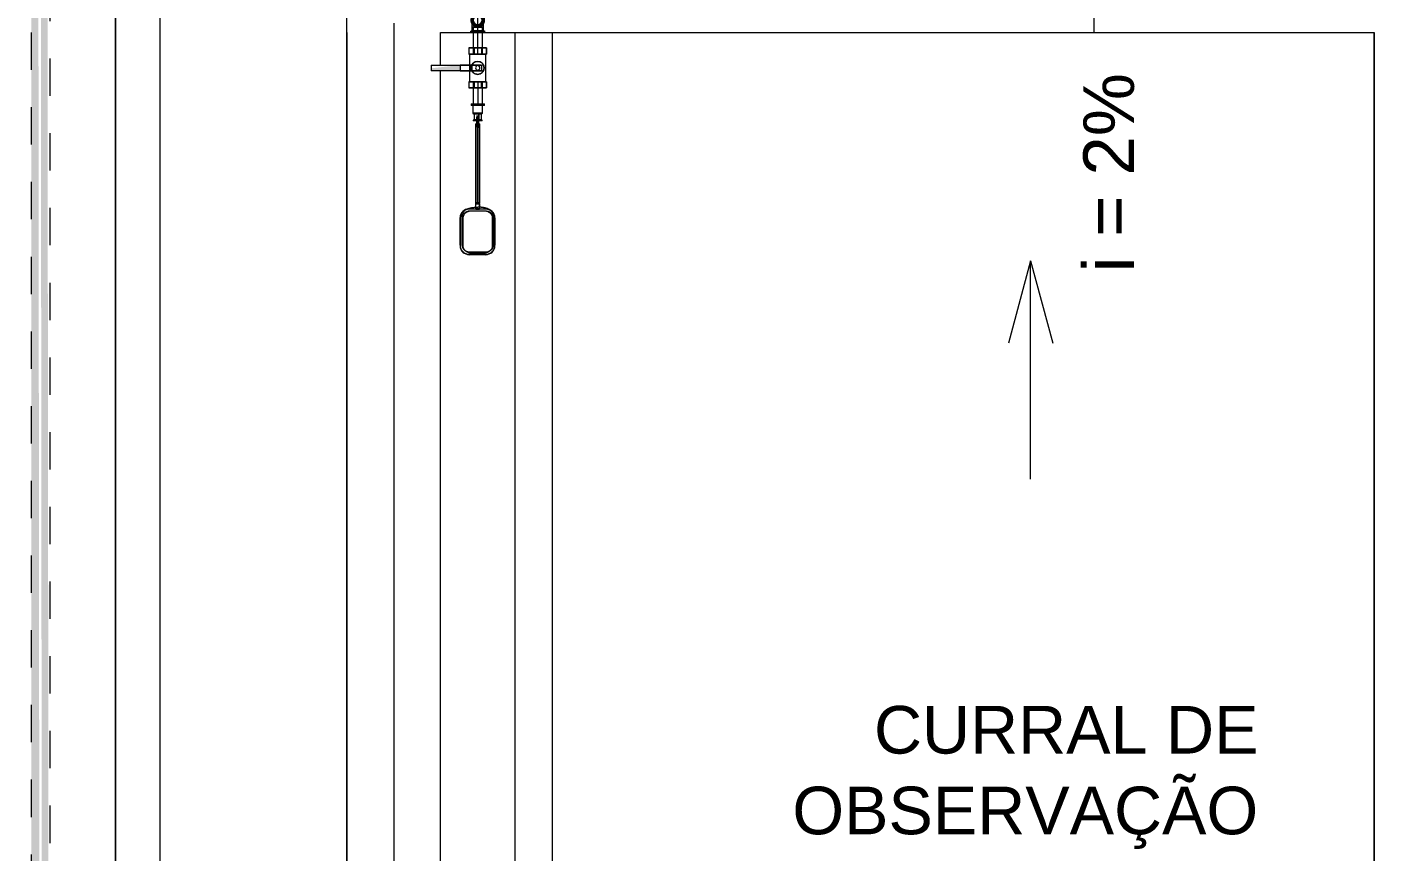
# Model space of a CAD drawing. Header units: metres. Extents: x 5 to 242, y -3 to 162.
# Drawn here: x 153.202 to 156.821, y 101.021 to 103.229 of the extents above; entities that cross this region are included whole.
import ezdxf

# ---------------------------------------------------------------- set-up
doc = ezdxf.new("R2010")
doc.units = ezdxf.units.M
doc.linetypes.add('Aligning Line', pattern=[0.012, 0.006, -0.006])
doc.linetypes.add('IMPORT-Dashed _3_', pattern=[0.75, 0.5, -0.25])
doc.layers.add('1053_ARQ_BASE_MATADOURO_dwg', color=7, linetype='Continuous', lineweight=5, true_color=0x767676)
for name, color, linetype, lineweight in [('A-PROJEÇÃO', 7, 'IMPORT-Dashed _3_', 15), ('A-TEXTO1', 7, 'Continuous', 5), ('A-VISTA01', 7, 'Continuous', 20), ('A-VISTA03', 7, 'Continuous', 9), ('A-VISTA04', 7, 'Continuous', 5), ('A-VISTA06', 7, 'Continuous', 5), ('P-PIPE', 7, 'Continuous', 5), ('P-PIPE-CNTR', 7, 'Continuous', 5), ('P-SANR-FIXT', 7, 'Continuous', 5)]:
    doc.layers.add(name, color=color, linetype=linetype, lineweight=lineweight)
doc.styles.add('Arial_2', font='arial.ttf', dxfattribs={"height": 0.1275})
doc.styles.add('Arial_4', font='arial.ttf', dxfattribs={"height": 0.136})

# ---------------------------------------------------------------- blocks, each defined once
blk = doc.blocks.new('RES_Torneira de Boia haste ABS Fortlev - RES_Torneira de Boia haste ABS Fortlev-V72-TÉRREO 1_20')
at = {"layer": 'P-SANR-FIXT', "color": 9, "true_color": 0xc0c0c0}
for p, q in [((-0.0178, 0), (-0.0178, -0.0049)), ((0.0178, -0.0049), (0.0178, 0)), ((-0.0178, 0), (0.0178, 0)), ((-0.0178, 0), (0.0178, 0)), ((0.0178, -0.0049), (-0.0178, -0.0049)), ((0.0178, -0.0049), (-0.0178, -0.0049)), ((-0.0128, -0.0049), (-0.0128, -0.025)), ((0.0128, -0.0049), (-0.0128, -0.0049)), ((0.0128, -0.0049), (-0.0128, -0.0049)), ((-0.0128, -0.025), (-0.01, -0.0278)), ((0.0128, -0.025), (-0.0128, -0.025)), ((0.0128, -0.025), (-0.0128, -0.025)), ((-0.01, -0.0278), (-0.01, -0.0433)), ((0.01, -0.0278), (-0.01, -0.0278)), ((0.01, -0.0278), (-0.01, -0.0278)), ((-0.0025, -0.0317), (-0.0025, -0.0359)), ((-0.0025, -0.0332), (-0.0025, -0.0536)), ((-0.0025, -0.0585), (-0.0025, -0.0359)), ((0.0022, -0.0302), (0.0022, -0.0406)), ((0.0022, -0.0302), (0.0022, -0.0308)), ((0.0022, -0.0308), (0.0022, -0.0352)), ((0.0022, -0.0359), (0.0022, -0.0317)), ((0.0022, -0.0352), (0.0022, -0.0332)), ((0.0022, -0.0401), (0.0022, -0.0352)), ((0.0022, -0.0536), (0.0022, -0.0352)), ((0.0022, -0.0359), (0.0022, -0.0403)), ((0.004, -0.0407), (0.004, -0.0302)), ((0.004, -0.0308), (0.004, -0.0302)), ((0.004, -0.0401), (0.004, -0.0308)), ((0.01, -0.0278), (0.0128, -0.025)), ((0.01, -0.0433), (0.01, -0.0278)), ((0.0128, -0.025), (0.0128, -0.0049)), ((-0.01, -0.0433), (-0.0119, -0.0438)), ((-0.0119, -0.0438), (-0.0119, -0.0461)), ((0.0119, -0.0438), (-0.0119, -0.0438)), ((0.0119, -0.0438), (-0.0119, -0.0438)), ((0.0119, -0.0461), (-0.0119, -0.0461)), ((0.0119, -0.0461), (-0.0119, -0.0461)), ((0.01, -0.0433), (-0.01, -0.0433)), ((0.01, -0.0433), (-0.01, -0.0433)), ((-0.0048, -0.0539), (-0.0048, -0.0541)), ((-0.0025, -0.0539), (-0.0048, -0.0539)), ((-0.0048, -0.2664), (-0.0048, -0.0539)), ((-0.0048, -0.0541), (-0.0025, -0.0541)), ((-0.0048, -0.2666), (-0.0048, -0.0541)), ((-0.0025, -0.0536), (-0.0025, -0.0624)), ((-0.0025, -0.0624), (-0.0025, -0.0539)), ((-0.0025, -0.0539), (-0.0025, -0.0541)), ((-0.0025, -0.0541), (-0.0025, -0.0626)), ((-0.0025, -0.0585), (-0.0025, -0.0625)), ((-0.0005, -0.0624), (-0.0025, -0.0624)), ((-0.0025, -0.0626), (-0.0005, -0.0626)), ((0.0005, -0.0597), (-0.0005, -0.0597)), ((-0.0005, -0.0597), (-0.0005, -0.0624)), ((-0.0005, -0.2653), (-0.0005, -0.0597)), ((-0.0005, -0.061), (-0.0005, -0.0626)), ((-0.0005, -0.061), (0.0005, -0.061)), ((-0.0005, -0.2677), (-0.0005, -0.061)), ((-0.0005, -0.2664), (-0.0005, -0.0624)), ((-0.0005, -0.2666), (-0.0005, -0.0626)), ((0.0005, -0.0624), (0.0005, -0.0597)), ((0.0005, -0.2653), (0.0005, -0.0597)), ((0.0005, -0.0626), (0.0005, -0.061)), ((0.0005, -0.2677), (0.0005, -0.061)), ((0.0022, -0.0624), (0.0005, -0.0624)), ((0.0005, -0.2664), (0.0005, -0.0624)), ((0.0005, -0.0626), (0.0022, -0.0626)), ((0.0005, -0.2666), (0.0005, -0.0626)), ((0.0022, -0.0403), (0.0022, -0.0401)), ((0.0022, -0.0403), (0.0022, -0.0406)), ((0.0022, -0.0403), (0.0022, -0.0585)), ((0.0022, -0.0541), (0.0022, -0.0539)), ((0.0048, -0.0539), (0.0022, -0.0539)), ((0.0022, -0.0626), (0.0022, -0.0541)), ((0.0022, -0.0541), (0.0048, -0.0541)), ((0.0022, -0.0625), (0.0022, -0.0585)), ((0.004, -0.0407), (0.004, -0.0401)), ((0.0048, -0.0541), (0.0048, -0.0539)), ((0.0048, -0.2666), (0.0048, -0.0541)), ((0.0119, -0.0438), (0.01, -0.0433)), ((0.0119, -0.0461), (0.0119, -0.0438)), ((-0.0229, -0.2815), (-0.0048, -0.2815)), ((-0.0048, -0.2826), (-0.0229, -0.2826)), ((-0.0198, -0.2864), (0, -0.2864)), ((0, -0.2875), (-0.0169, -0.2875)), ((0.0048, -0.2652), (-0.0048, -0.2652)), ((-0.0048, -0.2807), (-0.0048, -0.2652)), ((-0.0005, -0.2666), (-0.0048, -0.2666)), ((-0.0048, -0.2677), (0.0048, -0.2677)), ((-0.0048, -0.2832), (-0.0048, -0.2677)), ((-0.0048, -0.2807), (0.0048, -0.2807)), ((-0.0048, -0.2815), (-0.0048, -0.2807)), ((-0.0048, -0.2815), (0.0048, -0.2815)), ((-0.0048, -0.2826), (-0.0048, -0.2815)), ((0.0048, -0.2826), (-0.0048, -0.2826)), ((-0.0048, -0.2832), (-0.0048, -0.2826)), ((0.0048, -0.2832), (-0.0048, -0.2832)), ((-0.0005, -0.2653), (0.0005, -0.2653)), ((-0.0005, -0.2677), (-0.0005, -0.2666)), ((0.0005, -0.2677), (-0.0005, -0.2677)), ((0, -0.2864), (0.0198, -0.2864)), ((0.0169, -0.2875), (0, -0.2875)), ((0.0048, -0.2666), (0.0005, -0.2666)), ((0.0005, -0.2666), (0.0005, -0.2677)), ((0.0048, -0.2807), (0.0048, -0.2666)), ((0.0048, -0.2677), (0.0048, -0.2832)), ((0.0048, -0.2807), (0.0048, -0.2815)), ((0.0048, -0.2815), (0.0209, -0.2815)), ((0.0048, -0.2815), (0.0048, -0.2826)), ((0.0209, -0.2826), (0.0048, -0.2826)), ((0.0048, -0.2826), (0.0048, -0.2832)), ((-0.0472, -0.305), (-0.0472, -0.3061)), ((-0.0472, -0.3791), (-0.0472, -0.305)), ((-0.0472, -0.3061), (-0.0472, -0.3802)), ((-0.0427, -0.3029), (-0.0427, -0.3756)), ((-0.0412, -0.3785), (-0.0412, -0.3057)), ((-0.0403, -0.3126), (-0.0403, -0.3777)), ((-0.0403, -0.3779), (-0.0403, -0.3128)), ((-0.0399, -0.3068), (-0.0399, -0.3088)), ((0.0399, -0.3795), (0.0399, -0.3068)), ((0.0412, -0.3057), (0.0412, -0.3785)), ((0.0427, -0.3756), (0.0427, -0.3029)), ((0.0461, -0.3069), (0.0461, -0.3058)), ((0.0461, -0.3058), (0.0461, -0.3788)), ((0.0461, -0.3798), (0.0461, -0.3069)), ((0, -0.3978), (-0.0198, -0.3978)), ((0.0198, -0.3978), (0, -0.3978)), ((0.0209, -0.4031), (-0.0225, -0.4031)), ((-0.0225, -0.4041), (0.0209, -0.4041)), ((-0.0169, -0.3988), (0, -0.3988)), ((0, -0.3988), (0.0169, -0.3988))]:
    blk.add_line(p, q, dxfattribs=at)
at = {"layer": 'P-SANR-FIXT', "color": 254, "true_color": 0xd3d3d3}
for p, q in [((0.0022, -0.0624), (0.0022, -0.0536)), ((0.0022, -0.0539), (0.0022, -0.0624)), ((0.0048, -0.0541), (0.0048, -0.2664)), ((-0.0048, -0.2652), (-0.0048, -0.2677)), ((-0.0048, -0.2666), (-0.0048, -0.2664)), ((-0.0048, -0.2664), (-0.0005, -0.2664)), ((-0.0005, -0.2664), (-0.0005, -0.2653)), ((0.0005, -0.2653), (0.0005, -0.2664)), ((0.0005, -0.2664), (0.0048, -0.2664))]:
    blk.add_line(p, q, dxfattribs=at)
at = {"layer": 'P-SANR-FIXT', "color": 254, "true_color": 0xe0e0e0}
for p, q in [((0.0048, -0.2677), (0.0048, -0.2652)), ((0.0048, -0.2664), (0.0048, -0.2666))]:
    blk.add_line(p, q, dxfattribs=at)
at = {"layer": 'P-SANR-FIXT', "color": 9, "true_color": 0xc0c0c0, "flags": 128}
for points in [[(0.004, -0.0302), (0.0031, -0.0302), (0.0022, -0.0302)], [(0.0022, -0.0406), (0.0031, -0.0407), (0.004, -0.0407)], [(-0.0427, -0.3029), (-0.0424, -0.2996), (-0.0417, -0.2965), (-0.0406, -0.2937), (-0.0393, -0.2914), (-0.038, -0.2894), (-0.0365, -0.2877), (-0.0352, -0.2864), (-0.0338, -0.2853), (-0.0325, -0.2843), (-0.0313, -0.2835), (-0.0301, -0.2829), (-0.029, -0.2823), (-0.0279, -0.2817), (-0.0268, -0.2813), (-0.0258, -0.2809), (-0.0247, -0.2805), (-0.0237, -0.2801), (-0.0227, -0.2798), (-0.0217, -0.2795), (-0.0207, -0.2793), (-0.0196, -0.279), (-0.0186, -0.2788), (-0.0176, -0.2786), (-0.0166, -0.2784), (-0.0155, -0.2782), (-0.0145, -0.278), (-0.0134, -0.2779), (-0.0124, -0.2778), (-0.0113, -0.2776), (-0.0102, -0.2775), (-0.0091, -0.2774), (-0.008, -0.2773), (-0.0069, -0.2772), (-0.0058, -0.2772), (-0.0047, -0.2771), (-0.0036, -0.2771), (-0.0025, -0.277), (-0.0014, -0.277), (-0.0003, -0.277), (0, -0.277)], [(0.0427, -0.3029), (0.0424, -0.2996), (0.0417, -0.2965), (0.0406, -0.2937), (0.0393, -0.2914), (0.038, -0.2894), (0.0365, -0.2877), (0.0352, -0.2864), (0.0338, -0.2853), (0.0325, -0.2843), (0.0313, -0.2835), (0.0301, -0.2829), (0.029, -0.2823), (0.0279, -0.2817), (0.0268, -0.2813), (0.0258, -0.2809), (0.0247, -0.2805), (0.0237, -0.2801), (0.0227, -0.2798), (0.0217, -0.2795), (0.0207, -0.2793), (0.0196, -0.279), (0.0186, -0.2788), (0.0176, -0.2786), (0.0166, -0.2784), (0.0155, -0.2782), (0.0145, -0.278), (0.0134, -0.2779), (0.0124, -0.2778), (0.0113, -0.2776), (0.0102, -0.2775), (0.0091, -0.2774), (0.008, -0.2773), (0.0069, -0.2772), (0.0058, -0.2772), (0.0047, -0.2771), (0.0036, -0.2771), (0.0025, -0.277), (0.0014, -0.277), (0.0003, -0.277), (0, -0.277)], [(-0.0427, -0.3756), (-0.0424, -0.3789), (-0.0417, -0.382), (-0.0406, -0.3848), (-0.0393, -0.3871), (-0.038, -0.3891), (-0.0365, -0.3908), (-0.0352, -0.3921), (-0.034, -0.3931)], [(-0.0291, -0.3962), (-0.028, -0.3967), (-0.0269, -0.3972), (-0.0258, -0.3976), (-0.0248, -0.398), (-0.0238, -0.3983), (-0.0227, -0.3987), (-0.0217, -0.3989), (-0.0207, -0.3992), (-0.0197, -0.3995), (-0.0187, -0.3997), (-0.0176, -0.3999), (-0.0166, -0.4001), (-0.0156, -0.4003), (-0.0145, -0.4004), (-0.0135, -0.4006), (-0.0124, -0.4007), (-0.0113, -0.4009), (-0.0103, -0.401), (-0.0092, -0.4011), (-0.0081, -0.4012), (-0.007, -0.4013), (-0.0059, -0.4013), (-0.0048, -0.4014), (-0.0037, -0.4014), (-0.0026, -0.4015), (-0.0015, -0.4015), (-0.0004, -0.4015), (0, -0.4015)], [(0.0291, -0.3962), (0.028, -0.3967), (0.0269, -0.3972), (0.0258, -0.3976), (0.0248, -0.398), (0.0238, -0.3983), (0.0227, -0.3987), (0.0217, -0.3989), (0.0207, -0.3992), (0.0197, -0.3995), (0.0187, -0.3997), (0.0176, -0.3999), (0.0166, -0.4001), (0.0156, -0.4003), (0.0145, -0.4004), (0.0135, -0.4006), (0.0124, -0.4007), (0.0113, -0.4009), (0.0103, -0.401), (0.0092, -0.4011), (0.0081, -0.4012), (0.007, -0.4013), (0.0059, -0.4013), (0.0048, -0.4014), (0.0037, -0.4014), (0.0026, -0.4015), (0.0015, -0.4015), (0.0004, -0.4015), (0, -0.4015)], [(0.0427, -0.3756), (0.0424, -0.3789), (0.0417, -0.382), (0.0406, -0.3848), (0.0393, -0.3871), (0.038, -0.3891), (0.0365, -0.3908), (0.0352, -0.3921), (0.034, -0.3931)]]:
    blk.add_lwpolyline(points, dxfattribs=at)
at = {"layer": 'P-SANR-FIXT', "color": 9, "true_color": 0xc0c0c0}
for centre, major_axis, start_param, end_param in [((-0.0229, -0.305), (-0.0243, 0), 4.712389, 6.283185), ((-0.0229, -0.3061), (-0.0243, 0), 4.712389, 6.283185), ((0.0209, -0.3058), (0.0252, 0), 0, 1.570796), ((0.0209, -0.3069), (0.0252, 0), 0, 1.570796), ((-0.0162, -0.3128), (-0.0241, 0), 6.10878, 6.283185), ((-0.0225, -0.3791), (0.0248, 0), 3.141593, 4.712389), ((-0.0225, -0.3802), (0.0248, 0), 3.141593, 4.712389), ((-0.0206, -0.3779), (0.0197, 0), 3.141593, 3.414756), ((0.0209, -0.3788), (-0.0252, 0), 1.570796, 3.141593), ((0.0209, -0.3798), (-0.0252, 0), 1.570796, 3.141593)]:
    blk.add_ellipse(centre, major_axis=major_axis, ratio=0.965926, start_param=start_param, end_param=end_param, dxfattribs=at)
for points, knots in [([(-0.0412, -0.3057), (-0.0412, -0.3034), (-0.0403, -0.299), (-0.0371, -0.2937), (-0.033, -0.2902), (-0.0289, -0.288), (-0.0244, -0.2867), (-0.0214, -0.2864), (-0.0198, -0.2864)], [-1, -1, -1, -1, -0.785714, -0.571429, -0.428571, -0.285714, -0.142857, 0, 0, 0, 0]), ([(-0.0169, -0.2875), (-0.0182, -0.2874), (-0.02, -0.2875), (-0.0223, -0.2879), (-0.0241, -0.2883), (-0.0259, -0.2888), (-0.0282, -0.2896), (-0.0305, -0.2908), (-0.0328, -0.2924), (-0.0352, -0.2945), (-0.0376, -0.2977), (-0.0395, -0.3021), (-0.0399, -0.3052), (-0.0399, -0.3068)], [-1, -1, -1, -1, -0.892857, -0.839286, -0.785714, -0.732143, -0.678571, -0.571429, -0.5, -0.428571, -0.285714, -0.142857, 0, 0, 0, 0]), ([(0.0399, -0.3068), (0.0399, -0.3056), (0.0397, -0.3032), (0.0386, -0.2999), (0.0369, -0.2967), (0.0344, -0.2936), (0.0315, -0.2914), (0.0287, -0.2899), (0.0265, -0.2889), (0.0241, -0.2882), (0.021, -0.2876), (0.0186, -0.2874), (0.0169, -0.2875)], [-1, -1, -1, -1, -0.892857, -0.785714, -0.678571, -0.571429, -0.428571, -0.357143, -0.285714, -0.214286, -0.142857, 0, 0, 0, 0]), ([(0.0198, -0.2864), (0.0221, -0.2864), (0.025, -0.2868), (0.0283, -0.2879), (0.0305, -0.2888), (0.0333, -0.2905), (0.0365, -0.2932), (0.0392, -0.297), (0.0408, -0.3012), (0.0412, -0.3042), (0.0412, -0.3057)], [-1, -1, -1, -1, -0.785714, -0.732143, -0.678571, -0.571429, -0.428571, -0.285714, -0.142857, 0, 0, 0, 0]), ([(-0.0198, -0.3978), (-0.0221, -0.3978), (-0.025, -0.3974), (-0.0283, -0.3963), (-0.0305, -0.3954), (-0.0333, -0.3938), (-0.0365, -0.391), (-0.0392, -0.3872), (-0.0408, -0.383), (-0.0412, -0.38), (-0.0412, -0.3785)], [-1, -1, -1, -1, -0.785714, -0.732143, -0.678571, -0.571429, -0.428571, -0.285714, -0.142857, 0, 0, 0, 0]), ([(-0.0395, -0.3831), (-0.0392, -0.3847), (-0.0381, -0.3877), (-0.0352, -0.3918), (-0.032, -0.3945), (-0.0291, -0.3962), (-0.0268, -0.3972), (-0.0244, -0.398), (-0.0211, -0.3987), (-0.0186, -0.3989), (-0.0169, -0.3988)], [-1, -1, -1, -1, -0.833333, -0.666667, -0.5, -0.416667, -0.333333, -0.25, -0.166667, 0, 0, 0, 0]), ([(0.0169, -0.3988), (0.0182, -0.3988), (0.02, -0.3988), (0.0223, -0.3984), (0.0241, -0.398), (0.0259, -0.3975), (0.0282, -0.3967), (0.0305, -0.3955), (0.0328, -0.3939), (0.0352, -0.3918), (0.0376, -0.3886), (0.0395, -0.3842), (0.0399, -0.3811), (0.0399, -0.3795)], [-1, -1, -1, -1, -0.892857, -0.839286, -0.785714, -0.732143, -0.678571, -0.571429, -0.5, -0.428571, -0.285714, -0.142857, 0, 0, 0, 0]), ([(0.0412, -0.3785), (0.0412, -0.3808), (0.0403, -0.3852), (0.0371, -0.3905), (0.033, -0.394), (0.0289, -0.3962), (0.0244, -0.3975), (0.0213, -0.3978), (0.0198, -0.3978)], [-1, -1, -1, -1, -0.785714, -0.571429, -0.428571, -0.285714, -0.142857, 0, 0, 0, 0])]:
    blk.add_open_spline(points, degree=3, knots=knots, dxfattribs=at)
for points in [[(-0.0399, -0.3088), (-0.04, -0.3093), (-0.0402, -0.3105), (-0.0403, -0.3118), (-0.0403, -0.3126)], [(-0.0403, -0.3777), (-0.0403, -0.3779), (-0.0403, -0.3785), (-0.0402, -0.379), (-0.0402, -0.3793)], [(-0.0402, -0.3793), (-0.0402, -0.3799), (-0.04, -0.3812), (-0.0397, -0.3825), (-0.0395, -0.3831)]]:
    blk.add_open_spline(points, degree=3, dxfattribs=at)
blk = doc.blocks.new('Valvula esfera BSP-PN30 - Válvula Esfera BSP - TupyValve - Válvula Esfera BSP TupyValve PN30 Plena-V73-TÉRREO 1_20')
at = {"layer": 'P-PIPE', "true_color": 0x7f7f7f}
blk.add_hatch(color=8, dxfattribs=at).paths.add_polyline_path([(-0.0474, 0.0295), (-0.0474, 0.0445), (-0.125, 0.0358), (-0.125, 0.0295)])
at = {"layer": 'P-PIPE'}
for p, q in [((-0.0099, 0.0905), (-0.0237, 0.0905)), ((-0.0237, 0.0905), (-0.0097, 0.0905)), ((-0.0237, 0.0905), (-0.0237, 0.074)), ((-0.0237, 0.0905), (-0.0237, 0.074)), ((-0.0097, 0.074), (-0.0237, 0.074)), ((-0.0237, 0.074), (-0.0099, 0.074)), ((-0.0218, 0.074), (-0.0218, 0)), ((-0.0218, 0.074), (0.0218, 0.074)), ((-0.0218, 0.074), (0.0218, 0.074)), ((-0.0174, 0.0905), (0.0174, 0.0905)), ((-0.0174, 0.0905), (0.0174, 0.0905)), ((0.0174, 0.074), (-0.0174, 0.074)), ((0.0174, 0.074), (-0.0174, 0.074)), ((0.0097, 0.0905), (-0.0099, 0.0905)), ((-0.0099, 0.0905), (-0.0099, 0.074)), ((-0.0099, 0.074), (0.0097, 0.074)), ((-0.0097, 0.0905), (0.0099, 0.0905)), ((-0.0097, 0.0905), (-0.0097, 0.074)), ((0.0099, 0.074), (-0.0097, 0.074)), ((0.0237, 0.0905), (0.0097, 0.0905)), ((0.0097, 0.0905), (0.0097, 0.074)), ((0.0097, 0.074), (0.0237, 0.074)), ((0.0099, 0.0905), (0.0237, 0.0905)), ((0.0099, 0.0905), (0.0099, 0.074)), ((0.0237, 0.074), (0.0099, 0.074)), ((0.0218, 0), (0.0218, 0.074)), ((0.0237, 0.074), (0.0237, 0.0905)), ((0.0237, 0.0905), (0.0237, 0.074)), ((-0.125, 0.0445), (-0.0474, 0.0445)), ((-0.125, 0.0445), (-0.125, 0.0295)), ((-0.0174, 0.0445), (-0.0474, 0.0445)), ((-0.0474, 0.0445), (-0.0154, 0.0445)), ((-0.0474, 0.0445), (-0.0474, 0.0295)), ((0.01, 0.0445), (-0.0174, 0.0445)), ((-0.0174, 0.0295), (-0.0174, 0.0445)), ((-0.0154, 0.0445), (0.01, 0.0445)), ((-0.0154, 0.0445), (-0.0154, 0.0295)), ((0.01, 0.0445), (0.01, 0.0295)), ((0.01, 0.0445), (0.01, 0.0295)), ((-0.0474, 0.0295), (-0.125, 0.0295)), ((-0.0154, 0.0295), (-0.0474, 0.0295)), ((-0.0474, 0.0295), (-0.0174, 0.0295)), ((-0.0096, 0), (-0.0237, 0)), ((-0.0237, 0), (-0.01, 0)), ((-0.0237, 0), (-0.0237, -0.0165)), ((-0.0237, 0), (-0.0237, -0.0165)), ((0.0218, 0), (-0.0218, 0)), ((0.0218, 0), (-0.0218, 0)), ((-0.0174, 0.0295), (0.01, 0.0295)), ((-0.0174, 0), (0.0174, 0)), ((-0.0174, 0), (0.0174, 0)), ((0.01, 0.0295), (-0.0154, 0.0295)), ((-0.01, 0), (0.0096, 0)), ((-0.01, 0), (-0.01, -0.0165)), ((0.01, 0), (-0.0096, 0)), ((-0.0096, 0), (-0.0096, -0.0165)), ((0.0096, 0), (0.0237, 0)), ((0.0096, 0), (0.0096, -0.0165)), ((0.0237, 0), (0.01, 0)), ((0.01, 0), (0.01, -0.0165)), ((0.0237, -0.0165), (0.0237, 0)), ((0.0237, 0), (0.0237, -0.0165)), ((-0.01, -0.0165), (-0.0237, -0.0165)), ((-0.0237, -0.0165), (-0.0096, -0.0165)), ((0.0174, -0.0165), (-0.0174, -0.0165)), ((0.0174, -0.0165), (-0.0174, -0.0165)), ((0.0096, -0.0165), (-0.01, -0.0165)), ((-0.0096, -0.0165), (0.01, -0.0165)), ((0.0237, -0.0165), (0.0096, -0.0165)), ((0.01, -0.0165), (0.0237, -0.0165))]:
    blk.add_line(p, q, dxfattribs=at)
for centre, radius, start, end in [((-0.0003, 0.037), 0.0174, 360, 180), ((-0.0003, 0.037), 0.0174, 180, 360), ((0, 0.037), 0.006, 0, 180), ((0, 0.037), 0.006, 360, 180), ((0, 0.037), 0.006, 0, 180), ((0, 0.037), 0.006, 0, 180), ((0, 0.037), 0.006, 180, 360), ((0, 0.037), 0.006, 180, 360), ((0, 0.037), 0.006, 180, 360), ((0, 0.037), 0.006, 180, 360)]:
    blk.add_arc(centre, radius, start, end, dxfattribs=at)
for points, knots in [([(-0.0177, 0.037), (-0.0177, 0.0381), (-0.0175, 0.0397), (-0.0171, 0.0415), (-0.0169, 0.0424), (-0.0166, 0.0433), (-0.0161, 0.0445), (-0.0154, 0.0458), (-0.0146, 0.047), (-0.0138, 0.0481), (-0.0128, 0.0492), (-0.0114, 0.0505), (-0.0098, 0.0516), (-0.0081, 0.0526), (-0.0067, 0.0532), (-0.0052, 0.0537), (-0.0032, 0.0542), (-0.001, 0.0544), (0.0011, 0.0543), (0.0032, 0.0541), (0.0053, 0.0535), (0.0072, 0.0527), (0.009, 0.0518), (0.0106, 0.0506), (0.012, 0.0493), (0.013, 0.0482), (0.0139, 0.047), (0.0147, 0.0458), (0.0154, 0.0445), (0.016, 0.0431), (0.0164, 0.0417), (0.0168, 0.0397), (0.017, 0.0381), (0.0171, 0.037)], [0, 0, 0, 0, 0.055556, 0.083333, 0.097222, 0.111111, 0.138889, 0.166667, 0.194444, 0.222222, 0.25, 0.277778, 0.333333, 0.361111, 0.388889, 0.416667, 0.444444, 0.5, 0.527778, 0.555556, 0.611111, 0.638889, 0.666667, 0.722222, 0.75, 0.777778, 0.805556, 0.833333, 0.861111, 0.888889, 0.916667, 0.944444, 1, 1, 1, 1]), ([(0.0171, 0.037), (0.017, 0.0359), (0.0168, 0.0343), (0.0164, 0.0323), (0.016, 0.0309), (0.0154, 0.0295), (0.0147, 0.0282), (0.0139, 0.027), (0.013, 0.0258), (0.012, 0.0247), (0.0106, 0.0234), (0.009, 0.0222), (0.0072, 0.0213), (0.0058, 0.0207), (0.0042, 0.0202), (0.0022, 0.0197), (0.0001, 0.0196), (-0.0021, 0.0197), (-0.0042, 0.02), (-0.0062, 0.0206), (-0.0081, 0.0214), (-0.0098, 0.0224), (-0.0114, 0.0235), (-0.0128, 0.0248), (-0.0138, 0.0259), (-0.0146, 0.027), (-0.0154, 0.0282), (-0.0161, 0.0295), (-0.0166, 0.0307), (-0.0169, 0.0316), (-0.0171, 0.0325), (-0.0175, 0.0343), (-0.0177, 0.0359), (-0.0177, 0.037)], [0, 0, 0, 0, 0.055556, 0.083333, 0.111111, 0.138889, 0.166667, 0.194444, 0.222222, 0.25, 0.277778, 0.333333, 0.361111, 0.388889, 0.416667, 0.444444, 0.5, 0.527778, 0.555556, 0.611111, 0.638889, 0.666667, 0.722222, 0.75, 0.777778, 0.805556, 0.833333, 0.861111, 0.888889, 0.902778, 0.916667, 0.944444, 1, 1, 1, 1])]:
    blk.add_open_spline(points, degree=3, knots=knots, dxfattribs=at)
blk = doc.blocks.new('AÇO_Cotovelo 90 45 - AÇO_Cotovelo 90 45-V74-TÉRREO 1_20')
at = {"layer": 'P-PIPE'}
for p, q in [((141.5436, 103.2287), (141.5436, 103.2142)), ((141.5594, 103.2287), (141.5436, 103.2287)), ((141.5436, 103.2287), (141.5594, 103.2287)), ((141.5436, 103.2142), (141.5594, 103.2142)), ((141.5594, 103.2287), (141.5474, 103.2287)), ((141.5594, 103.2142), (141.5474, 103.2142)), ((141.5715, 103.2287), (141.5594, 103.2287)), ((141.5752, 103.2287), (141.5594, 103.2287)), ((141.5594, 103.2287), (141.5752, 103.2287)), ((141.5594, 103.2142), (141.5752, 103.2142)), ((141.5715, 103.2142), (141.5594, 103.2142)), ((141.5752, 103.2142), (141.5752, 103.2287))]:
    blk.add_line(p, q, dxfattribs=at)
at = {"layer": 'P-PIPE', "flags": 128}
for points in [[(141.5594, 103.2658), (141.5587, 103.2658), (141.5579, 103.2657), (141.5572, 103.2657), (141.5565, 103.2656), (141.5558, 103.2654), (141.5551, 103.2653), (141.5544, 103.2651), (141.5537, 103.2649), (141.553, 103.2646), (141.5523, 103.2643), (141.5516, 103.264), (141.551, 103.2637), (141.5503, 103.2634), (141.5497, 103.263), (141.5491, 103.2626), (141.5485, 103.2622), (141.5479, 103.2617), (141.5473, 103.2612), (141.5468, 103.2607), (141.5463, 103.2602), (141.5458, 103.2597), (141.5453, 103.2591), (141.5448, 103.2586), (141.5444, 103.258), (141.544, 103.2574), (141.5436, 103.2567), (141.5433, 103.2561), (141.5429, 103.2555), (141.5426, 103.2548), (141.5424, 103.2541), (141.5421, 103.2534), (141.5419, 103.2527), (141.5417, 103.252), (141.5415, 103.2513), (141.5414, 103.2506), (141.5413, 103.2499), (141.5412, 103.2491), (141.5411, 103.2484), (141.5411, 103.2477), (141.5411, 103.2469), (141.5412, 103.2462), (141.5412, 103.2455), (141.5413, 103.2448), (141.5414, 103.244), (141.5416, 103.2433), (141.5418, 103.2426), (141.542, 103.2419), (141.5422, 103.2412), (141.5425, 103.2405), (141.5428, 103.2399), (141.5431, 103.2392), (141.5434, 103.2386), (141.5438, 103.2379), (141.5442, 103.2373), (141.5446, 103.2367), (141.5451, 103.2361), (141.5455, 103.2356), (141.546, 103.235), (141.5465, 103.2345), (141.547, 103.234), (141.5476, 103.2335), (141.5482, 103.233), (141.5488, 103.2326), (141.5494, 103.2322), (141.55, 103.2318), (141.5506, 103.2314), (141.5513, 103.2311), (141.5519, 103.2308), (141.5526, 103.2305), (141.5533, 103.2302), (141.554, 103.23), (141.5547, 103.2298), (141.5554, 103.2296), (141.5561, 103.2295), (141.5568, 103.2294), (141.5576, 103.2293), (141.5583, 103.2292), (141.559, 103.2292), (141.5594, 103.2292)], [(141.5594, 103.2342), (141.5589, 103.2342), (141.5583, 103.2342), (141.5578, 103.2343), (141.5573, 103.2344), (141.5568, 103.2344), (141.5562, 103.2346), (141.5557, 103.2347), (141.5552, 103.2349), (141.5547, 103.235), (141.5542, 103.2352), (141.5537, 103.2355), (141.5533, 103.2357), (141.5528, 103.2359), (141.5523, 103.2362), (141.5519, 103.2365), (141.5515, 103.2368), (141.551, 103.2371), (141.5506, 103.2375), (141.5502, 103.2378), (141.5499, 103.2382), (141.5495, 103.2386), (141.5492, 103.239), (141.5488, 103.2394), (141.5485, 103.2399), (141.5482, 103.2403), (141.5479, 103.2408), (141.5477, 103.2412), (141.5474, 103.2417), (141.5472, 103.2422), (141.547, 103.2427), (141.5468, 103.2432), (141.5467, 103.2437), (141.5465, 103.2442), (141.5464, 103.2447), (141.5463, 103.2452), (141.5462, 103.2457), (141.5462, 103.2463), (141.5461, 103.2468), (141.5461, 103.2473), (141.5461, 103.2479), (141.5461, 103.2484), (141.5462, 103.2489), (141.5463, 103.2495), (141.5463, 103.25), (141.5465, 103.2505), (141.5466, 103.251), (141.5467, 103.2515), (141.5469, 103.252), (141.5471, 103.2525), (141.5473, 103.253), (141.5475, 103.2535), (141.5478, 103.254), (141.5481, 103.2544), (141.5484, 103.2549), (141.5487, 103.2553), (141.549, 103.2557), (141.5493, 103.2561), (141.5497, 103.2565), (141.55, 103.2569), (141.5504, 103.2573), (141.5508, 103.2576), (141.5512, 103.258), (141.5517, 103.2583), (141.5521, 103.2586), (141.5526, 103.2589), (141.553, 103.2591), (141.5535, 103.2594), (141.554, 103.2596), (141.5545, 103.2598), (141.555, 103.26), (141.5555, 103.2602), (141.556, 103.2603), (141.5565, 103.2605), (141.557, 103.2606), (141.5575, 103.2607), (141.5581, 103.2607), (141.5586, 103.2608), (141.5591, 103.2608), (141.5594, 103.2608)], [(141.5594, 103.2292), (141.5601, 103.2292), (141.5609, 103.2292), (141.5616, 103.2293), (141.5623, 103.2294), (141.563, 103.2295), (141.5638, 103.2297), (141.5645, 103.2299), (141.5652, 103.2301), (141.5659, 103.2304), (141.5665, 103.2306), (141.5672, 103.2309), (141.5679, 103.2313), (141.5685, 103.2316), (141.5691, 103.232), (141.5697, 103.2324), (141.5703, 103.2328), (141.5709, 103.2333), (141.5715, 103.2337), (141.572, 103.2342), (141.5725, 103.2347), (141.573, 103.2353), (141.5735, 103.2358), (141.574, 103.2364), (141.5744, 103.237), (141.5748, 103.2376), (141.5752, 103.2382), (141.5755, 103.2389), (141.5759, 103.2395), (141.5762, 103.2402), (141.5765, 103.2409), (141.5767, 103.2415), (141.5769, 103.2422), (141.5771, 103.2429), (141.5773, 103.2437), (141.5774, 103.2444), (141.5776, 103.2451), (141.5776, 103.2458), (141.5777, 103.2466), (141.5777, 103.2473), (141.5777, 103.248), (141.5777, 103.2487), (141.5776, 103.2495), (141.5775, 103.2502), (141.5774, 103.2509), (141.5772, 103.2516), (141.577, 103.2524), (141.5768, 103.2531), (141.5766, 103.2537), (141.5763, 103.2544), (141.576, 103.2551), (141.5757, 103.2558), (141.5754, 103.2564), (141.575, 103.257), (141.5746, 103.2577), (141.5742, 103.2583), (141.5738, 103.2588), (141.5733, 103.2594), (141.5728, 103.2599), (141.5723, 103.2605), (141.5718, 103.261), (141.5712, 103.2615), (141.5707, 103.2619), (141.5701, 103.2624), (141.5695, 103.2628), (141.5688, 103.2632), (141.5682, 103.2635), (141.5676, 103.2639), (141.5669, 103.2642), (141.5662, 103.2645), (141.5655, 103.2647), (141.5648, 103.265), (141.5641, 103.2652), (141.5634, 103.2653), (141.5627, 103.2655), (141.562, 103.2656), (141.5613, 103.2657), (141.5605, 103.2657), (141.5598, 103.2658), (141.5594, 103.2658)], [(141.5594, 103.2608), (141.5599, 103.2608), (141.5605, 103.2607), (141.561, 103.2607), (141.5615, 103.2606), (141.5621, 103.2605), (141.5626, 103.2604), (141.5631, 103.2603), (141.5636, 103.2601), (141.5641, 103.2599), (141.5646, 103.2597), (141.5651, 103.2595), (141.5655, 103.2593), (141.566, 103.259), (141.5665, 103.2588), (141.5669, 103.2585), (141.5674, 103.2582), (141.5678, 103.2578), (141.5682, 103.2575), (141.5686, 103.2571), (141.5689, 103.2568), (141.5693, 103.2564), (141.5697, 103.256), (141.57, 103.2555), (141.5703, 103.2551), (141.5706, 103.2547), (141.5709, 103.2542), (141.5711, 103.2538), (141.5714, 103.2533), (141.5716, 103.2528), (141.5718, 103.2523), (141.572, 103.2518), (141.5721, 103.2513), (141.5723, 103.2508), (141.5724, 103.2503), (141.5725, 103.2497), (141.5726, 103.2492), (141.5727, 103.2487), (141.5727, 103.2482), (141.5727, 103.2476), (141.5727, 103.2471), (141.5727, 103.2466), (141.5726, 103.246), (141.5726, 103.2455), (141.5725, 103.245), (141.5724, 103.2445), (141.5722, 103.2439), (141.5721, 103.2434), (141.5719, 103.2429), (141.5717, 103.2424), (141.5715, 103.2419), (141.5713, 103.2415), (141.571, 103.241), (141.5708, 103.2405), (141.5705, 103.2401), (141.5702, 103.2397), (141.5698, 103.2392), (141.5695, 103.2388), (141.5691, 103.2384), (141.5688, 103.238), (141.5684, 103.2377), (141.568, 103.2373), (141.5676, 103.237), (141.5672, 103.2367), (141.5667, 103.2364), (141.5663, 103.2361), (141.5658, 103.2358), (141.5653, 103.2356), (141.5649, 103.2353), (141.5644, 103.2351), (141.5639, 103.235), (141.5634, 103.2348), (141.5628, 103.2346), (141.5623, 103.2345), (141.5618, 103.2344), (141.5613, 103.2343), (141.5608, 103.2343), (141.5602, 103.2342), (141.5597, 103.2342), (141.5594, 103.2342)], [(141.5411, 103.2167), (141.5411, 103.2168), (141.5411, 103.2169), (141.5411, 103.217), (141.5411, 103.2171), (141.5412, 103.2172), (141.5412, 103.2173), (141.5412, 103.2174), (141.5412, 103.2175), (141.5413, 103.2176), (141.5413, 103.2177), (141.5413, 103.2177), (141.5414, 103.2178), (141.5414, 103.2179), (141.5415, 103.218), (141.5415, 103.2181), (141.5416, 103.2182), (141.5417, 103.2183), (141.5417, 103.2183), (141.5418, 103.2184), (141.5419, 103.2185), (141.5419, 103.2185), (141.542, 103.2186), (141.5421, 103.2187), (141.5422, 103.2187), (141.5423, 103.2188), (141.5423, 103.2188), (141.5424, 103.2189), (141.5425, 103.2189), (141.5426, 103.219), (141.5427, 103.219), (141.5428, 103.219), (141.5429, 103.2191), (141.543, 103.2191), (141.5431, 103.2191), (141.5432, 103.2191), (141.5433, 103.2192), (141.5434, 103.2192), (141.5435, 103.2192), (141.5436, 103.2192), (141.5436, 103.2192)], [(141.5436, 103.2142), (141.5435, 103.2142), (141.5434, 103.2142), (141.5433, 103.2142), (141.5432, 103.2142), (141.5431, 103.2142), (141.543, 103.2143), (141.5429, 103.2143), (141.5428, 103.2143), (141.5427, 103.2143), (141.5426, 103.2144), (141.5425, 103.2144), (141.5425, 103.2145), (141.5424, 103.2145), (141.5423, 103.2146), (141.5422, 103.2146), (141.5421, 103.2147), (141.542, 103.2147), (141.542, 103.2148), (141.5419, 103.2149), (141.5418, 103.2149), (141.5417, 103.215), (141.5417, 103.2151), (141.5416, 103.2152), (141.5416, 103.2153), (141.5415, 103.2153), (141.5415, 103.2154), (141.5414, 103.2155), (141.5414, 103.2156), (141.5413, 103.2157), (141.5413, 103.2158), (141.5412, 103.2159), (141.5412, 103.216), (141.5412, 103.2161), (141.5412, 103.2162), (141.5411, 103.2163), (141.5411, 103.2164), (141.5411, 103.2165), (141.5411, 103.2166), (141.5411, 103.2167), (141.5411, 103.2167)], [(141.5436, 103.2475), (141.5436, 103.2474), (141.5436, 103.2473), (141.5436, 103.2472), (141.5436, 103.2471), (141.5436, 103.2469), (141.5436, 103.2468), (141.5436, 103.2465), (141.5436, 103.2463), (141.5436, 103.246), (141.5436, 103.2457), (141.5436, 103.2454), (141.5436, 103.245), (141.5436, 103.2446), (141.5436, 103.2442), (141.5436, 103.2438), (141.5436, 103.2433), (141.5436, 103.2428), (141.5436, 103.2423), (141.5436, 103.2418), (141.5436, 103.2412), (141.5436, 103.2407), (141.5436, 103.2401), (141.5436, 103.2395), (141.5436, 103.2388), (141.5436, 103.2382), (141.5436, 103.2375), (141.5436, 103.2369), (141.5436, 103.2362), (141.5436, 103.2355), (141.5436, 103.2348), (141.5436, 103.2341), (141.5436, 103.2334), (141.5436, 103.2326), (141.5436, 103.2319), (141.5436, 103.2311), (141.5436, 103.2304), (141.5436, 103.2296), (141.5436, 103.2289), (141.5436, 103.2287)], [(141.5594, 103.2192), (141.5588, 103.2192), (141.5581, 103.2192), (141.5575, 103.2192), (141.5569, 103.2192), (141.5563, 103.2192), (141.5557, 103.2192), (141.555, 103.2192), (141.5544, 103.2192), (141.5538, 103.2192), (141.5533, 103.2192), (141.5527, 103.2192), (141.5521, 103.2192), (141.5516, 103.2192), (141.551, 103.2192), (141.5505, 103.2192), (141.55, 103.2192), (141.5495, 103.2192), (141.549, 103.2192), (141.5485, 103.2192), (141.5481, 103.2192), (141.5476, 103.2192), (141.5472, 103.2192), (141.5468, 103.2192), (141.5465, 103.2192), (141.5461, 103.2192), (141.5458, 103.2192), (141.5455, 103.2192), (141.5452, 103.2192), (141.5449, 103.2192), (141.5447, 103.2192), (141.5445, 103.2192), (141.5443, 103.2192), (141.5441, 103.2192), (141.544, 103.2192), (141.5438, 103.2192), (141.5437, 103.2192), (141.5437, 103.2192), (141.5436, 103.2192)], [(141.5436, 103.2192), (141.5437, 103.2192), (141.5437, 103.2192), (141.5438, 103.2192), (141.5439, 103.2192), (141.5441, 103.2192), (141.5442, 103.2192), (141.5444, 103.2192), (141.5446, 103.2192), (141.5449, 103.2192), (141.5451, 103.2192), (141.5454, 103.2192), (141.5457, 103.2192), (141.546, 103.2192), (141.5464, 103.2192), (141.5467, 103.2192), (141.5471, 103.2192), (141.5475, 103.2192), (141.548, 103.2192), (141.5484, 103.2192), (141.5489, 103.2192), (141.5493, 103.2192), (141.5498, 103.2192), (141.5503, 103.2192), (141.5509, 103.2192), (141.5514, 103.2192), (141.552, 103.2192), (141.5525, 103.2192), (141.5531, 103.2192), (141.5537, 103.2192), (141.5543, 103.2192), (141.5549, 103.2192), (141.5555, 103.2192), (141.5561, 103.2192), (141.5567, 103.2192), (141.5573, 103.2192), (141.558, 103.2192), (141.5586, 103.2192), (141.5592, 103.2192), (141.5594, 103.2192)], [(141.5594, 103.2142), (141.5588, 103.2142), (141.5581, 103.2142), (141.5575, 103.2142), (141.5569, 103.2142), (141.5563, 103.2142), (141.5557, 103.2142), (141.555, 103.2142), (141.5544, 103.2142), (141.5538, 103.2142), (141.5533, 103.2142), (141.5527, 103.2142), (141.5521, 103.2142), (141.5516, 103.2142), (141.551, 103.2142), (141.5505, 103.2142), (141.55, 103.2142), (141.5495, 103.2142), (141.549, 103.2142), (141.5485, 103.2142), (141.5481, 103.2142), (141.5476, 103.2142), (141.5472, 103.2142), (141.5468, 103.2142), (141.5465, 103.2142), (141.5461, 103.2142), (141.5458, 103.2142), (141.5455, 103.2142), (141.5452, 103.2142), (141.5449, 103.2142), (141.5447, 103.2142), (141.5445, 103.2142), (141.5443, 103.2142), (141.5441, 103.2142), (141.544, 103.2142), (141.5438, 103.2142), (141.5437, 103.2142), (141.5437, 103.2142), (141.5436, 103.2142)], [(141.5436, 103.2142), (141.5437, 103.2142), (141.5437, 103.2142), (141.5438, 103.2142), (141.5439, 103.2142), (141.5441, 103.2142), (141.5442, 103.2142), (141.5444, 103.2142), (141.5446, 103.2142), (141.5449, 103.2142), (141.5451, 103.2142), (141.5454, 103.2142), (141.5457, 103.2142), (141.546, 103.2142), (141.5464, 103.2142), (141.5467, 103.2142), (141.5471, 103.2142), (141.5475, 103.2142), (141.548, 103.2142), (141.5484, 103.2142), (141.5489, 103.2142), (141.5493, 103.2142), (141.5498, 103.2142), (141.5503, 103.2142), (141.5509, 103.2142), (141.5514, 103.2142), (141.552, 103.2142), (141.5525, 103.2142), (141.5531, 103.2142), (141.5537, 103.2142), (141.5543, 103.2142), (141.5549, 103.2142), (141.5555, 103.2142), (141.5561, 103.2142), (141.5567, 103.2142), (141.5573, 103.2142), (141.558, 103.2142), (141.5586, 103.2142), (141.5592, 103.2142), (141.5594, 103.2142)], [(141.5594, 103.2192), (141.56, 103.2192), (141.5607, 103.2192), (141.5613, 103.2192), (141.5619, 103.2192), (141.5625, 103.2192), (141.5632, 103.2192), (141.5638, 103.2192), (141.5644, 103.2192), (141.565, 103.2192), (141.5656, 103.2192), (141.5661, 103.2192), (141.5667, 103.2192), (141.5673, 103.2192), (141.5678, 103.2192), (141.5683, 103.2192), (141.5688, 103.2192), (141.5693, 103.2192), (141.5698, 103.2192), (141.5703, 103.2192), (141.5707, 103.2192), (141.5712, 103.2192), (141.5716, 103.2192), (141.572, 103.2192), (141.5724, 103.2192), (141.5727, 103.2192), (141.573, 103.2192), (141.5733, 103.2192), (141.5736, 103.2192), (141.5739, 103.2192), (141.5741, 103.2192), (141.5744, 103.2192), (141.5745, 103.2192), (141.5747, 103.2192), (141.5749, 103.2192), (141.575, 103.2192), (141.5751, 103.2192), (141.5751, 103.2192), (141.5752, 103.2192)], [(141.5752, 103.2192), (141.5752, 103.2192), (141.5751, 103.2192), (141.575, 103.2192), (141.5749, 103.2192), (141.5748, 103.2192), (141.5746, 103.2192), (141.5744, 103.2192), (141.5742, 103.2192), (141.574, 103.2192), (141.5737, 103.2192), (141.5734, 103.2192), (141.5731, 103.2192), (141.5728, 103.2192), (141.5724, 103.2192), (141.5721, 103.2192), (141.5717, 103.2192), (141.5713, 103.2192), (141.5709, 103.2192), (141.5704, 103.2192), (141.57, 103.2192), (141.5695, 103.2192), (141.569, 103.2192), (141.5685, 103.2192), (141.5679, 103.2192), (141.5674, 103.2192), (141.5669, 103.2192), (141.5663, 103.2192), (141.5657, 103.2192), (141.5651, 103.2192), (141.5645, 103.2192), (141.5639, 103.2192), (141.5633, 103.2192), (141.5627, 103.2192), (141.5621, 103.2192), (141.5615, 103.2192), (141.5608, 103.2192), (141.5602, 103.2192), (141.5596, 103.2192), (141.5594, 103.2192)], [(141.5594, 103.2142), (141.56, 103.2142), (141.5607, 103.2142), (141.5613, 103.2142), (141.5619, 103.2142), (141.5625, 103.2142), (141.5632, 103.2142), (141.5638, 103.2142), (141.5644, 103.2142), (141.565, 103.2142), (141.5656, 103.2142), (141.5661, 103.2142), (141.5667, 103.2142), (141.5673, 103.2142), (141.5678, 103.2142), (141.5683, 103.2142), (141.5688, 103.2142), (141.5693, 103.2142), (141.5698, 103.2142), (141.5703, 103.2142), (141.5707, 103.2142), (141.5712, 103.2142), (141.5716, 103.2142), (141.572, 103.2142), (141.5724, 103.2142), (141.5727, 103.2142), (141.573, 103.2142), (141.5733, 103.2142), (141.5736, 103.2142), (141.5739, 103.2142), (141.5741, 103.2142), (141.5744, 103.2142), (141.5745, 103.2142), (141.5747, 103.2142), (141.5749, 103.2142), (141.575, 103.2142), (141.5751, 103.2142), (141.5751, 103.2142), (141.5752, 103.2142)], [(141.5752, 103.2142), (141.5752, 103.2142), (141.5751, 103.2142), (141.575, 103.2142), (141.5749, 103.2142), (141.5748, 103.2142), (141.5746, 103.2142), (141.5744, 103.2142), (141.5742, 103.2142), (141.574, 103.2142), (141.5737, 103.2142), (141.5734, 103.2142), (141.5731, 103.2142), (141.5728, 103.2142), (141.5724, 103.2142), (141.5721, 103.2142), (141.5717, 103.2142), (141.5713, 103.2142), (141.5709, 103.2142), (141.5704, 103.2142), (141.57, 103.2142), (141.5695, 103.2142), (141.569, 103.2142), (141.5685, 103.2142), (141.5679, 103.2142), (141.5674, 103.2142), (141.5669, 103.2142), (141.5663, 103.2142), (141.5657, 103.2142), (141.5651, 103.2142), (141.5645, 103.2142), (141.5639, 103.2142), (141.5633, 103.2142), (141.5627, 103.2142), (141.5621, 103.2142), (141.5615, 103.2142), (141.5608, 103.2142), (141.5602, 103.2142), (141.5596, 103.2142), (141.5594, 103.2142)], [(141.5752, 103.2287), (141.5752, 103.2294), (141.5752, 103.2302), (141.5752, 103.2309), (141.5752, 103.2317), (141.5752, 103.2324), (141.5752, 103.2332), (141.5752, 103.2339), (141.5752, 103.2346), (141.5752, 103.2353), (141.5752, 103.236), (141.5752, 103.2367), (141.5752, 103.2374), (141.5752, 103.238), (141.5752, 103.2387), (141.5752, 103.2393), (141.5752, 103.2399), (141.5752, 103.2405), (141.5752, 103.2411), (141.5752, 103.2416), (141.5752, 103.2422), (141.5752, 103.2427), (141.5752, 103.2432), (141.5752, 103.2436), (141.5752, 103.2441), (141.5752, 103.2445), (141.5752, 103.2449), (141.5752, 103.2453), (141.5752, 103.2456), (141.5752, 103.2459), (141.5752, 103.2462), (141.5752, 103.2465), (141.5752, 103.2467), (141.5752, 103.2469), (141.5752, 103.2471), (141.5752, 103.2472), (141.5752, 103.2473), (141.5752, 103.2474), (141.5752, 103.2475)], [(141.5752, 103.2192), (141.5753, 103.2192), (141.5754, 103.2192), (141.5755, 103.2192), (141.5756, 103.2192), (141.5757, 103.2191), (141.5758, 103.2191), (141.5759, 103.2191), (141.576, 103.2191), (141.5761, 103.219), (141.5762, 103.219), (141.5763, 103.2189), (141.5764, 103.2189), (141.5765, 103.2189), (141.5765, 103.2188), (141.5766, 103.2187), (141.5767, 103.2187), (141.5768, 103.2186), (141.5769, 103.2186), (141.5769, 103.2185), (141.577, 103.2184), (141.5771, 103.2184), (141.5771, 103.2183), (141.5772, 103.2182), (141.5773, 103.2181), (141.5773, 103.218), (141.5774, 103.2179), (141.5774, 103.2179), (141.5775, 103.2178), (141.5775, 103.2177), (141.5775, 103.2176), (141.5776, 103.2175), (141.5776, 103.2174), (141.5776, 103.2173), (141.5777, 103.2172), (141.5777, 103.2171), (141.5777, 103.217), (141.5777, 103.2169), (141.5777, 103.2168), (141.5777, 103.2167), (141.5777, 103.2167)], [(141.5777, 103.2167), (141.5777, 103.2166), (141.5777, 103.2165), (141.5777, 103.2164), (141.5777, 103.2163), (141.5777, 103.2162), (141.5776, 103.2161), (141.5776, 103.216), (141.5776, 103.2159), (141.5775, 103.2158), (141.5775, 103.2157), (141.5775, 103.2156), (141.5774, 103.2155), (141.5774, 103.2154), (141.5773, 103.2154), (141.5773, 103.2153), (141.5772, 103.2152), (141.5772, 103.2151), (141.5771, 103.215), (141.577, 103.215), (141.5769, 103.2149), (141.5769, 103.2148), (141.5768, 103.2148), (141.5767, 103.2147), (141.5766, 103.2146), (141.5766, 103.2146), (141.5765, 103.2145), (141.5764, 103.2145), (141.5763, 103.2144), (141.5762, 103.2144), (141.5761, 103.2144), (141.576, 103.2143), (141.5759, 103.2143), (141.5758, 103.2143), (141.5757, 103.2142), (141.5756, 103.2142), (141.5755, 103.2142), (141.5754, 103.2142), (141.5753, 103.2142), (141.5752, 103.2142), (141.5752, 103.2142)]]:
    blk.add_lwpolyline(points, dxfattribs=at)
at = {"layer": 'P-PIPE'}
for radius, start, end in [(0.0158, 90, 270), (0.0158, 90, 270), (0.0158, 90, 270), (0.0121, 90, 270), (0.0121, 90, 270), (0.0158, 270, 90), (0.0158, 270, 90), (0.0158, 270, 90), (0.012, 270, 90), (0.012, 270, 90)]:
    blk.add_arc((141.5594, 103.2475), radius, start, end, dxfattribs=at)
blk = doc.blocks.new('1053_ARQ_BASE_MATADOURO_dwg_arq geral tgov-4039641-TÉRREO 1_20')
at = {"color": 253, "lineweight": 5, "true_color": 0xaaaaaa, "flags": 128}
blk.add_lwpolyline([(-3.1704, 14.4282), (-3.1704, 20.1582), (-12.4204, 20.1582), (-12.4204, 34.8483), (-12.4204, 34.9983), (5.3461, 34.9983), (5.3461, 26.6282)], dxfattribs=at)
at = {"layer": 'A-PROJEÇÃO', "color": 253, "true_color": 0xaaaaaa, "flags": 128}
for points in [[(12.1996, 15.2781), (-3.0504, 15.2781), (-3.0504, 20.7782), (12.1996, 20.7782)], [(-0.5504, 20.0282), (-0.5504, 20.2782), (-1.5504, 20.2782), (-1.5504, 20.0282)]]:
    blk.add_lwpolyline(points, close=True, dxfattribs=at)
at = {"layer": 'A-TEXTO1', "color": 253, "true_color": 0xaaaaaa}
blk.add_line((-0.7203, 19.4168), (-0.6613, 19.1964), dxfattribs=at)
at = {"layer": 'A-TEXTO1', "color": 253, "true_color": 0xaaaaaa, "flags": 128}
blk.add_lwpolyline([(-0.7203, 18.8324), (-0.7203, 19.4168), (-0.7793, 19.1964)], dxfattribs=at)
at = {"layer": 'A-VISTA01', "color": 253, "true_color": 0xaaaaaa, "flags": 128}
for points in [[(-2.5504, 20.0282), (-2.5504, 20.2782), (-2.3004, 20.2782), (0.1996, 20.2782), (0.4496, 20.2782), (2.9496, 20.2782), (3.1996, 20.2782), (7.1996, 20.2782), (7.4496, 20.2782), (11.4496, 20.2782), (11.6996, 20.2782), (11.6996, 20.0282), (11.6996, 16.0281), (11.6996, 15.7781), (11.4496, 15.7781), (8.6496, 15.7781), (8.6496, 16.0282), (11.4496, 16.0282), (11.4496, 20.0282), (7.4496, 20.0282), (7.4496, 16.0282), (7.4496, 20.0282)], [(-2.5504, 16.0281), (-2.5504, 20.0282), (-2.5504, 16.0281), (-2.5504, 15.7781), (-2.3004, 15.7781)], [(-2.3004, 19.9411), (-2.3004, 20.0282), (0.1996, 20.0282)], [(0.1996, 16.0281), (0.1996, 20.0282), (0.1996, 16.0281), (0.1996, 15.7781), (0.4496, 15.7781)], [(-2.3004, 15.7782), (-1.0004, 15.7782), (-1.0004, 16.0282), (-2.3004, 16.0282), (-2.3004, 19.9261)]]:
    blk.add_lwpolyline(points, dxfattribs=at)
at = {"layer": 'A-VISTA03', "color": 253, "true_color": 0xaaaaaa, "flags": 128}
blk.add_lwpolyline([(-2.5504, 14.5482), (-3.0504, 14.5482), (-3.0504, 20.2782), (-3.1704, 20.2782), (-3.1704, 14.4282), (-2.5504, 14.4282)], dxfattribs=at)
at = {"layer": 'A-VISTA04', "color": 253, "true_color": 0xaaaaaa}
blk.add_line((-2.4254, 20.0532), (-2.4254, 16.0032), dxfattribs=at)
at = {"layer": 'A-VISTA06', "color": 253, "true_color": 0xaaaaaa}
for p, q in [((-2.1004, 16.0282), (-2.1004, 20.0282)), ((-2.0004, 16.0282), (-2.0004, 20.0282))]:
    blk.add_line(p, q, dxfattribs=at)
at = {"layer": 'A-TEXTO1', "insert": (-0.5794, 19.3864), "char_height": 0.136, "width": 0.636017, "attachment_point": 1, "rotation": 90, "line_spacing_factor": 0.941778, "style": 'Arial_4'}
blk.add_mtext('i = 2%', dxfattribs=at)
at = {"layer": 'A-TEXTO1', "char_height": 0.1275, "attachment_point": 1, "line_spacing_factor": 0.941778, "style": 'Arial_2'}
for s, insert, width in [('CURRAL DE', (-1.1397, 18.2255), 1.226901), ('OBSERVAÇÃO', (-1.3582, 18.0094), 1.489139)]:
    blk.add_mtext(s, dxfattribs=dict(at, insert=insert, width=width))
blk = doc.blocks.new('1053_ARQ_BASE_MATADOURO_dwg-3625622-TÉRREO 1_20')
blk.add_blockref('1053_ARQ_BASE_MATADOURO_dwg_arq geral tgov-4039641-TÉRREO 1_20', (130.2098, 83.186))

msp = doc.modelspace()

# ---------------------------------------------------------------- hatches: boundary and pattern name
at = {"layer": 'P-PIPE', "true_color": 0xc0c0c0}
for points in [[(153.2132, 97.4446), (153.2382, 97.4446), (153.2317, 103.8142), (153.2132, 103.8142), (153.2132, 100.2447)], [(153.2632, 97.4446), (153.2559, 103.8142), (153.2382, 103.8142), (153.2446, 97.4446), (153.2623, 97.4446)]]:
    msp.add_hatch(color=9, dxfattribs=at).paths.add_polyline_path(points)

# ---------------------------------------------------------------- linework, layer by layer
at = {"layer": 'P-PIPE', "linetype": 'Aligning Line', "lineweight": 15}
for p, q in [((153.2132, 103.8142), (153.2132, 97.4446)), ((153.2632, 97.4446), (153.2632, 103.8142))]:
    msp.add_line(p, q, dxfattribs=at)
at = {"layer": 'P-PIPE'}
for p, q in [((154.3957, 103.2287), (154.3957, 103.1566)), ((154.4207, 103.2287), (154.3957, 103.2287)), ((154.4207, 103.1566), (154.4207, 103.2287)), ((154.3957, 103.1566), (154.4207, 103.1566)), ((154.3957, 103.0826), (154.3957, 103.0237)), ((154.4207, 103.0826), (154.3957, 103.0826)), ((154.4207, 103.0237), (154.4207, 103.0826)), ((154.3957, 103.0237), (154.4207, 103.0237))]:
    msp.add_line(p, q, dxfattribs=at)
at = {"layer": 'P-PIPE-CNTR'}
for p, q in [((154.4082, 103.2225), (154.4082, 103.2725)), ((154.4082, 103.1566), (154.4082, 103.2287)), ((154.4082, 103.1566), (154.4082, 103.2287)), ((154.4082, 103.0826), (154.4082, 103.0237)), ((154.4082, 103.0826), (154.4082, 103.0237))]:
    msp.add_line(p, q, dxfattribs=at)

# ---------------------------------------------------------------- block references
at = {"layer": '1053_ARQ_BASE_MATADOURO_dwg', "color": 253, "true_color": 0xaaaaaa}
msp.add_blockref('1053_ARQ_BASE_MATADOURO_dwg-3625622-TÉRREO 1_20', (26.3988, 0), dxfattribs=at)
at = {"layer": 'P-PIPE'}
for name, p in [('AÇO_Cotovelo 90 45 - AÇO_Cotovelo 90 45-V74-TÉRREO 1_20', (12.8488, 0)), ('Valvula esfera BSP-PN30 - Válvula Esfera BSP - TupyValve - Válvula Esfera BSP TupyValve PN30 Plena-V73-TÉRREO 1_20', (154.4082, 103.0826))]:
    msp.add_blockref(name, p, dxfattribs=at)
at = {"layer": 'P-SANR-FIXT', "color": 9, "true_color": 0xc0c0c0}
msp.add_blockref('RES_Torneira de Boia haste ABS Fortlev - RES_Torneira de Boia haste ABS Fortlev-V72-TÉRREO 1_20', (154.4082, 103.0237), dxfattribs=at)

doc.saveas('drawing.dxf')
